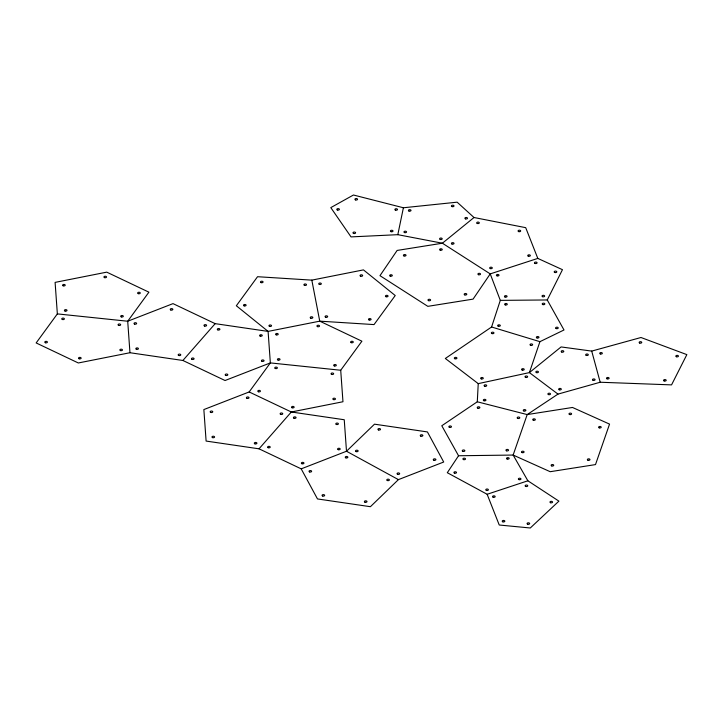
<?xml version="1.0" encoding="UTF-8"?>
<svg xmlns="http://www.w3.org/2000/svg" width="723" height="723" viewBox="0 0 723 723"><rect width="100%" height="100%" fill="white"/><g stroke="black" fill="none" stroke-linecap="round" stroke-linejoin="round"><path stroke-width="1.08" d="M477.288 401.789L527.194 414.577L572.499 407.465L609.552 424.112L595.499 464.591L550.194 471.703L513.14 455.056L458.545 455.752L441.789 425.748L477.288 401.789L478.237 383.633L445.323 358.472L491.586 327.004L500.298 300.37L490.23 273.89L442.386 243.217L397.822 234.677L351.026 236.9L330.8 207.618L353.457 195.011L403.398 207.763L457.144 202.178L474.008 217.515L525.702 227.664L537.804 258.409L562.467 269.688L547.248 299.964L564.003 329.977L539.927 341.672L491.586 327.004M397.822 234.677L403.398 207.763M539.927 341.672L529.399 372.607L478.237 383.633M458.545 455.752L447.302 472.715L487.139 494.279L499.241 525.015L530.284 527.989L558.906 501.138L527.88 480.795L513.14 455.056L527.194 414.577L557.984 394.107L600.198 382.241L671.55 384.889L686.85 354.622L640.985 337.505L591.712 351.098L561.093 346.932L529.399 372.607L557.984 394.107M57.352 313.89L36.15 342.946L78.319 362.973L129.959 352.725L182.892 360.479L225.052 380.515L270.348 362.91L340.714 370.248L361.907 341.193L319.747 321.157L268.097 331.405L215.174 323.651L173.005 303.624L127.709 321.229L57.352 313.89L55.102 282.386L106.742 272.146L148.911 292.173L127.709 321.229L129.959 352.725M301.202 468.856L346.498 451.242L374.496 424.175L427.42 431.929L443.705 462.024L398.409 479.629L370.411 506.696L317.487 498.942L301.202 468.856L259.033 448.82L206.109 441.066L203.859 409.57L249.155 391.956L270.348 362.91L268.097 331.405L236.34 305.766L257.542 276.71L311.821 280.135L363.461 269.887L395.228 295.535L374.026 324.591L319.747 321.157L311.821 280.135M182.892 360.479L215.174 323.651M259.033 448.82L291.324 411.993L342.964 401.744L340.714 370.248M474.008 217.515L442.386 243.217L397.126 250.438L379.973 275.671L427.817 306.344L473.077 299.123L490.23 273.89L537.804 258.409M487.139 494.279L527.88 480.795M500.298 300.37L547.248 299.964M249.155 391.956L291.324 411.993L344.247 419.747L346.498 451.242L398.409 479.629M591.712 351.098L600.198 382.241M336.331 424.437A1.31 0.759 0 0 0 338.391 423.895A1.31 0.759 0 0 0 336.547 423.136A1.31 0.759 0 0 0 336.331 424.437M293.99 418.237A1.31 0.759 0 0 0 296.05 417.695A1.31 0.759 0 0 0 294.207 416.927A1.31 0.759 0 0 0 293.99 418.237M268.161 447.7A1.31 0.759 0 0 0 270.221 447.157A1.31 0.759 0 0 0 268.378 446.398A1.31 0.759 0 0 0 268.161 447.7M301.898 463.723A1.31 0.759 0 0 0 303.958 463.181A1.31 0.759 0 0 0 302.115 462.422A1.31 0.759 0 0 0 301.898 463.723M338.237 449.679A1.31 0.759 0 0 0 340.199 449.019A1.31 0.759 0 0 0 338.237 448.368A1.31 0.759 0 0 0 338.237 449.679M351.197 342.648A1.31 0.759 0 0 0 353.267 342.106A1.31 0.759 0 0 0 351.414 341.337A1.31 0.759 0 0 0 351.197 342.648M317.469 326.624A1.31 0.759 0 0 0 319.53 326.082A1.31 0.759 0 0 0 317.686 325.314A1.31 0.759 0 0 0 317.469 326.624M276.258 334.857A1.31 0.759 0 0 0 278.219 334.198A1.31 0.759 0 0 0 276.258 333.547A1.31 0.759 0 0 0 276.258 334.857M278.057 360.054A1.31 0.759 0 0 0 280.027 359.403A1.31 0.759 0 0 0 278.057 358.744A1.31 0.759 0 0 0 278.057 360.054M334.342 365.928A1.31 0.759 0 0 0 336.312 365.269A1.31 0.759 0 0 0 334.342 364.618A1.31 0.759 0 0 0 334.342 365.928M247.049 398.364A1.31 0.759 0 0 0 249.01 397.704A1.31 0.759 0 0 0 247.049 397.054A1.31 0.759 0 0 0 247.049 398.364M210.809 412.444A1.31 0.759 0 0 0 212.77 411.794A1.31 0.759 0 0 0 210.809 411.134A1.31 0.759 0 0 0 210.809 412.444M212.607 437.641A1.31 0.759 0 0 0 214.577 436.99A1.31 0.759 0 0 0 212.607 436.331A1.31 0.759 0 0 0 212.607 437.641M254.948 443.85A1.31 0.759 0 0 0 256.918 443.19A1.31 0.759 0 0 0 254.948 442.539A1.31 0.759 0 0 0 254.948 443.85M280.777 414.387A1.31 0.759 0 0 0 282.747 413.728A1.31 0.759 0 0 0 280.777 413.077A1.31 0.759 0 0 0 280.777 414.387M345.901 457.867A1.31 0.759 0 0 0 347.871 457.207A1.31 0.759 0 0 0 345.901 456.556A1.31 0.759 0 0 0 345.901 457.867M309.67 471.956A1.31 0.759 0 0 0 311.631 471.297A1.31 0.759 0 0 0 309.67 470.646A1.31 0.759 0 0 0 309.67 471.956M322.693 496.023A1.31 0.759 0 0 0 324.663 495.372A1.31 0.759 0 0 0 322.693 494.713A1.31 0.759 0 0 0 322.693 496.023M364.934 502.187A1.31 0.759 0 0 0 366.995 501.645A1.31 0.759 0 0 0 365.151 500.885A1.31 0.759 0 0 0 364.934 502.187M387.329 480.533A1.31 0.759 0 0 0 389.39 479.991A1.31 0.759 0 0 0 387.546 479.232A1.31 0.759 0 0 0 387.329 480.533M433.927 460.235A1.31 0.759 0 0 0 435.897 459.584A1.31 0.759 0 0 0 433.927 458.924A1.31 0.759 0 0 0 433.927 460.235M420.795 436.123A1.31 0.759 0 0 0 422.865 435.58A1.31 0.759 0 0 0 421.012 434.821A1.31 0.759 0 0 0 420.795 436.123M378.563 429.959A1.31 0.759 0 0 0 380.524 429.299A1.31 0.759 0 0 0 378.563 428.649A1.31 0.759 0 0 0 378.563 429.959M356.059 451.577A1.31 0.759 0 0 0 358.129 451.025A1.31 0.759 0 0 0 356.276 450.266A1.31 0.759 0 0 0 356.059 451.577M397.587 474.279A1.31 0.759 0 0 0 399.656 473.737A1.31 0.759 0 0 0 397.804 472.978A1.31 0.759 0 0 0 397.587 474.279M333.493 399.602A1.31 0.759 0 0 0 335.463 398.951A1.31 0.759 0 0 0 333.493 398.292A1.31 0.759 0 0 0 333.493 399.602M331.694 374.406A1.31 0.759 0 0 0 333.655 373.755A1.31 0.759 0 0 0 331.694 373.095A1.31 0.759 0 0 0 331.694 374.406M275.3 368.495A1.31 0.759 0 0 0 277.37 367.953A1.31 0.759 0 0 0 275.517 367.194A1.31 0.759 0 0 0 275.3 368.495M258.445 391.776A1.31 0.759 0 0 0 260.416 391.125A1.31 0.759 0 0 0 258.445 390.465A1.31 0.759 0 0 0 258.445 391.776M292.074 407.763A1.31 0.759 0 0 0 294.144 407.221A1.31 0.759 0 0 0 292.291 406.462A1.31 0.759 0 0 0 292.074 407.763M170.791 309.986A1.31 0.759 0 0 0 172.86 309.435A1.31 0.759 0 0 0 171.008 308.676A1.31 0.759 0 0 0 170.791 309.986M134.55 324.067A1.31 0.759 0 0 0 136.62 323.524A1.31 0.759 0 0 0 134.776 322.765A1.31 0.759 0 0 0 134.55 324.067M136.358 349.263A1.31 0.759 0 0 0 138.418 348.721A1.31 0.759 0 0 0 136.575 347.962A1.31 0.759 0 0 0 136.358 349.263M178.807 355.508A1.31 0.759 0 0 0 180.768 354.857A1.31 0.759 0 0 0 178.807 354.198A1.31 0.759 0 0 0 178.807 355.508M204.627 326.046A1.31 0.759 0 0 0 206.597 325.386A1.31 0.759 0 0 0 204.627 324.735A1.31 0.759 0 0 0 204.627 326.046M62.404 319.521A1.31 0.759 0 0 0 64.374 318.861A1.31 0.759 0 0 0 62.404 318.21A1.31 0.759 0 0 0 62.404 319.521M45.441 342.756A1.31 0.759 0 0 0 47.411 342.106A1.31 0.759 0 0 0 45.441 341.446A1.31 0.759 0 0 0 45.441 342.756M79.178 358.789A1.31 0.759 0 0 0 81.148 358.129A1.31 0.759 0 0 0 79.178 357.478A1.31 0.759 0 0 0 79.178 358.789M120.488 350.592A1.31 0.759 0 0 0 122.458 349.932A1.31 0.759 0 0 0 120.488 349.281A1.31 0.759 0 0 0 120.488 350.592M118.689 325.386A1.31 0.759 0 0 0 120.66 324.735A1.31 0.759 0 0 0 118.689 324.076A1.31 0.759 0 0 0 118.689 325.386M138.301 293.665A1.31 0.759 0 0 0 140.271 293.014A1.31 0.759 0 0 0 138.301 292.354A1.31 0.759 0 0 0 138.301 293.665M104.464 277.605A1.31 0.759 0 0 0 106.525 277.063A1.31 0.759 0 0 0 104.681 276.303A1.31 0.759 0 0 0 104.464 277.605M63.154 285.802A1.31 0.759 0 0 0 65.215 285.26A1.31 0.759 0 0 0 63.371 284.501A1.31 0.759 0 0 0 63.154 285.802M65.061 311.044A1.31 0.759 0 0 0 67.022 310.384A1.31 0.759 0 0 0 65.061 309.733A1.31 0.759 0 0 0 65.061 311.044M121.347 316.909A1.31 0.759 0 0 0 123.308 316.258A1.31 0.759 0 0 0 121.347 315.599A1.31 0.759 0 0 0 121.347 316.909M304.437 285.332A1.31 0.759 0 0 0 306.507 284.79A1.31 0.759 0 0 0 304.654 284.031A1.31 0.759 0 0 0 304.437 285.332M261.12 282.63A1.31 0.759 0 0 0 263.082 281.97A1.31 0.759 0 0 0 261.12 281.319A1.31 0.759 0 0 0 261.12 282.63M244.157 305.874A1.31 0.759 0 0 0 246.118 305.214A1.31 0.759 0 0 0 244.157 304.564A1.31 0.759 0 0 0 244.157 305.874M269.571 326.389A1.31 0.759 0 0 0 271.532 325.73A1.31 0.759 0 0 0 269.571 325.079A1.31 0.759 0 0 0 269.571 326.389M310.773 318.156A1.31 0.759 0 0 0 312.842 317.605A1.31 0.759 0 0 0 310.989 316.846A1.31 0.759 0 0 0 310.773 318.156M369.137 319.982A1.31 0.759 0 0 0 371.098 319.322A1.31 0.759 0 0 0 369.137 318.671A1.31 0.759 0 0 0 369.137 319.982M386.091 296.737A1.31 0.759 0 0 0 388.061 296.078A1.31 0.759 0 0 0 386.091 295.427A1.31 0.759 0 0 0 386.091 296.737M360.578 276.186A1.31 0.759 0 0 0 362.648 275.635A1.31 0.759 0 0 0 360.795 274.876A1.31 0.759 0 0 0 360.578 276.186M319.376 284.419A1.31 0.759 0 0 0 321.337 283.759A1.31 0.759 0 0 0 319.376 283.109A1.31 0.759 0 0 0 319.376 284.419M325.712 317.234A1.31 0.759 0 0 0 327.673 316.584A1.31 0.759 0 0 0 325.712 315.924A1.31 0.759 0 0 0 325.712 317.234M217.84 329.896A1.31 0.759 0 0 0 219.9 329.354A1.31 0.759 0 0 0 218.057 328.594A1.31 0.759 0 0 0 217.84 329.896M192.011 359.358A1.31 0.759 0 0 0 194.08 358.816A1.31 0.759 0 0 0 192.228 358.057A1.31 0.759 0 0 0 192.011 359.358M225.847 375.427A1.31 0.759 0 0 0 227.817 374.767A1.31 0.759 0 0 0 225.847 374.116A1.31 0.759 0 0 0 225.847 375.427M261.979 361.301A1.31 0.759 0 0 0 264.049 360.759A1.31 0.759 0 0 0 262.205 360A1.31 0.759 0 0 0 261.979 361.301M260.181 336.096A1.31 0.759 0 0 0 262.25 335.553A1.31 0.759 0 0 0 260.397 334.794A1.31 0.759 0 0 0 260.181 336.096M593.122 380.334A1.31 0.759 0 0 0 595.083 379.674A1.31 0.759 0 0 0 593.122 379.024A1.31 0.759 0 0 0 593.122 380.334M586.226 355.373A1.31 0.759 0 0 0 588.296 354.83A1.31 0.759 0 0 0 586.443 354.071A1.31 0.759 0 0 0 586.226 355.373M561.726 352.038A1.31 0.759 0 0 0 563.795 351.495A1.31 0.759 0 0 0 561.952 350.736A1.31 0.759 0 0 0 561.726 352.038M536.484 372.616A1.31 0.759 0 0 0 538.445 371.965A1.31 0.759 0 0 0 536.484 371.306A1.31 0.759 0 0 0 536.484 372.616M559.24 389.787A1.31 0.759 0 0 0 561.301 389.245A1.31 0.759 0 0 0 559.457 388.477A1.31 0.759 0 0 0 559.24 389.787M664.13 380.94A1.31 0.759 0 0 0 666.199 380.397A1.31 0.759 0 0 0 664.347 379.638A1.31 0.759 0 0 0 664.13 380.94M676.366 356.728A1.31 0.759 0 0 0 678.436 356.186A1.31 0.759 0 0 0 676.592 355.427A1.31 0.759 0 0 0 676.366 356.728M639.683 343.036A1.31 0.759 0 0 0 641.744 342.494A1.31 0.759 0 0 0 639.9 341.735A1.31 0.759 0 0 0 639.683 343.036M600.37 353.954A1.31 0.759 0 0 0 602.331 353.294A1.31 0.759 0 0 0 600.37 352.643A1.31 0.759 0 0 0 600.37 353.954M607.049 378.825A1.31 0.759 0 0 0 609.118 378.283A1.31 0.759 0 0 0 607.266 377.523A1.31 0.759 0 0 0 607.049 378.825M551.766 465.937A1.31 0.759 0 0 0 553.728 465.287A1.31 0.759 0 0 0 551.766 464.627A1.31 0.759 0 0 0 551.766 465.937M587.907 460.199A1.31 0.759 0 0 0 589.968 459.656A1.31 0.759 0 0 0 588.124 458.897A1.31 0.759 0 0 0 587.907 460.199M599.259 427.862A1.31 0.759 0 0 0 601.22 427.212A1.31 0.759 0 0 0 599.259 426.552A1.31 0.759 0 0 0 599.259 427.862M569.616 414.541A1.31 0.759 0 0 0 571.586 413.881A1.31 0.759 0 0 0 569.616 413.231A1.31 0.759 0 0 0 569.616 414.541M533.375 420.235A1.31 0.759 0 0 0 535.336 419.584A1.31 0.759 0 0 0 533.375 418.924A1.31 0.759 0 0 0 533.375 420.235M522.024 452.58A1.31 0.759 0 0 0 524.085 452.029A1.31 0.759 0 0 0 522.241 451.269A1.31 0.759 0 0 0 522.024 452.58M517.822 418.436A1.31 0.759 0 0 0 519.783 417.786A1.31 0.759 0 0 0 517.822 417.126A1.31 0.759 0 0 0 517.822 418.436M477.894 408.197A1.31 0.759 0 0 0 479.864 407.546A1.31 0.759 0 0 0 477.894 406.886A1.31 0.759 0 0 0 477.894 408.197M449.39 427.329A1.31 0.759 0 0 0 451.459 426.787A1.31 0.759 0 0 0 449.607 426.019A1.31 0.759 0 0 0 449.39 427.329M462.792 451.333A1.31 0.759 0 0 0 464.862 450.791A1.31 0.759 0 0 0 463.009 450.031A1.31 0.759 0 0 0 462.792 451.333M506.579 450.818A1.31 0.759 0 0 0 508.54 450.158A1.31 0.759 0 0 0 506.579 449.507A1.31 0.759 0 0 0 506.579 450.818M550.61 502.738A1.31 0.759 0 0 0 552.571 502.078A1.31 0.759 0 0 0 550.61 501.428A1.31 0.759 0 0 0 550.61 502.738M525.675 486.416A1.31 0.759 0 0 0 527.745 485.874A1.31 0.759 0 0 0 525.892 485.115A1.31 0.759 0 0 0 525.675 486.416M493.194 497.243A1.31 0.759 0 0 0 495.165 496.593A1.31 0.759 0 0 0 493.194 495.933A1.31 0.759 0 0 0 493.194 497.243M502.874 521.843A1.31 0.759 0 0 0 504.844 521.184A1.31 0.759 0 0 0 502.874 520.533A1.31 0.759 0 0 0 502.874 521.843M527.709 524.211A1.31 0.759 0 0 0 529.67 523.56A1.31 0.759 0 0 0 527.709 522.901A1.31 0.759 0 0 0 527.709 524.211M507.112 459.006A1.31 0.759 0 0 0 509.173 458.463A1.31 0.759 0 0 0 507.329 457.695A1.31 0.759 0 0 0 507.112 459.006M463.542 459.602A1.31 0.759 0 0 0 465.513 458.942A1.31 0.759 0 0 0 463.542 458.292A1.31 0.759 0 0 0 463.542 459.602M454.55 473.167A1.31 0.759 0 0 0 456.511 472.517A1.31 0.759 0 0 0 454.55 471.857A1.31 0.759 0 0 0 454.55 473.167M486.416 490.42A1.31 0.759 0 0 0 488.387 489.76A1.31 0.759 0 0 0 486.416 489.11A1.31 0.759 0 0 0 486.416 490.42M519.006 479.629A1.31 0.759 0 0 0 520.976 478.978A1.31 0.759 0 0 0 519.006 478.319A1.31 0.759 0 0 0 519.006 479.629M548.432 394.577A1.31 0.759 0 0 0 550.492 394.026A1.31 0.759 0 0 0 548.649 393.267A1.31 0.759 0 0 0 548.432 394.577M525.567 377.37A1.31 0.759 0 0 0 527.627 376.828A1.31 0.759 0 0 0 525.784 376.059A1.31 0.759 0 0 0 525.567 377.37M484.744 386.227A1.31 0.759 0 0 0 486.706 385.576A1.31 0.759 0 0 0 484.744 384.916A1.31 0.759 0 0 0 484.744 386.227M483.976 400.75A1.31 0.759 0 0 0 485.946 400.099A1.31 0.759 0 0 0 483.976 399.439A1.31 0.759 0 0 0 483.976 400.75M523.904 410.989A1.31 0.759 0 0 0 525.874 410.33A1.31 0.759 0 0 0 523.904 409.679A1.31 0.759 0 0 0 523.904 410.989M355.463 199.9A1.31 0.759 0 0 0 357.533 199.358A1.31 0.759 0 0 0 355.68 198.599A1.31 0.759 0 0 0 355.463 199.9M337.343 209.986A1.31 0.759 0 0 0 339.403 209.444A1.31 0.759 0 0 0 337.56 208.685A1.31 0.759 0 0 0 337.343 209.986M353.619 233.457A1.31 0.759 0 0 0 355.589 232.797A1.31 0.759 0 0 0 353.619 232.146A1.31 0.759 0 0 0 353.619 233.457M391.062 231.676A1.31 0.759 0 0 0 393.023 231.017A1.31 0.759 0 0 0 391.062 230.366A1.31 0.759 0 0 0 391.062 231.676M395.418 210.104A1.31 0.759 0 0 0 397.487 209.562A1.31 0.759 0 0 0 395.635 208.802A1.31 0.759 0 0 0 395.418 210.104M452.047 206.615A1.31 0.759 0 0 0 454.017 205.956A1.31 0.759 0 0 0 452.047 205.305A1.31 0.759 0 0 0 452.047 206.615M408.947 211.035A1.31 0.759 0 0 0 411.016 210.492A1.31 0.759 0 0 0 409.164 209.733A1.31 0.759 0 0 0 408.947 211.035M404.591 232.607A1.31 0.759 0 0 0 406.552 231.956A1.31 0.759 0 0 0 404.591 231.297A1.31 0.759 0 0 0 404.591 232.607M440.244 239.44A1.31 0.759 0 0 0 442.205 238.789A1.31 0.759 0 0 0 440.244 238.129A1.31 0.759 0 0 0 440.244 239.44M465.54 218.879A1.31 0.759 0 0 0 467.501 218.229A1.31 0.759 0 0 0 465.54 217.569A1.31 0.759 0 0 0 465.54 218.879M403.958 255.924A1.31 0.759 0 0 0 406.028 255.373A1.31 0.759 0 0 0 404.175 254.613A1.31 0.759 0 0 0 403.958 255.924M390.239 276.105A1.31 0.759 0 0 0 392.3 275.562A1.31 0.759 0 0 0 390.456 274.803A1.31 0.759 0 0 0 390.239 276.105M428.513 300.641A1.31 0.759 0 0 0 430.583 300.099A1.31 0.759 0 0 0 428.73 299.34A1.31 0.759 0 0 0 428.513 300.641M464.826 294.912A1.31 0.759 0 0 0 466.796 294.252A1.31 0.759 0 0 0 464.826 293.601A1.31 0.759 0 0 0 464.826 294.912M478.554 274.722A1.31 0.759 0 0 0 480.515 274.062A1.31 0.759 0 0 0 478.554 273.411A1.31 0.759 0 0 0 478.554 274.722M440.271 250.185A1.31 0.759 0 0 0 442.241 249.525A1.31 0.759 0 0 0 440.271 248.875A1.31 0.759 0 0 0 440.271 250.185M518.707 231.613A1.31 0.759 0 0 0 520.677 230.962A1.31 0.759 0 0 0 518.707 230.303A1.31 0.759 0 0 0 518.707 231.613M477.243 223.452A1.31 0.759 0 0 0 479.313 222.91A1.31 0.759 0 0 0 477.469 222.151A1.31 0.759 0 0 0 477.243 223.452M451.947 244.013A1.31 0.759 0 0 0 454.017 243.47A1.31 0.759 0 0 0 452.164 242.711A1.31 0.759 0 0 0 451.947 244.013M490.339 268.594A1.31 0.759 0 0 0 492.3 267.935A1.31 0.759 0 0 0 490.339 267.284A1.31 0.759 0 0 0 490.339 268.594M528.287 256.168A1.31 0.759 0 0 0 530.348 255.626A1.31 0.759 0 0 0 528.504 254.867A1.31 0.759 0 0 0 528.287 256.168M556.159 328.558A1.31 0.759 0 0 0 558.228 328.007A1.31 0.759 0 0 0 556.385 327.248A1.31 0.759 0 0 0 556.159 328.558M542.865 304.591A1.31 0.759 0 0 0 544.835 303.931A1.31 0.759 0 0 0 542.865 303.28A1.31 0.759 0 0 0 542.865 304.591M505.305 304.907A1.31 0.759 0 0 0 507.275 304.256A1.31 0.759 0 0 0 505.305 303.597A1.31 0.759 0 0 0 505.305 304.907M498.228 326.181A1.31 0.759 0 0 0 500.298 325.639A1.31 0.759 0 0 0 498.445 324.871A1.31 0.759 0 0 0 498.228 326.181M537.008 337.948A1.31 0.759 0 0 0 538.978 337.298A1.31 0.759 0 0 0 537.008 336.638A1.31 0.759 0 0 0 537.008 337.948M554.839 272.499A1.31 0.759 0 0 0 556.8 271.848A1.31 0.759 0 0 0 554.839 271.188A1.31 0.759 0 0 0 554.839 272.499M535.002 263.434A1.31 0.759 0 0 0 537.072 262.892A1.31 0.759 0 0 0 535.219 262.133A1.31 0.759 0 0 0 535.002 263.434M497.053 275.861A1.31 0.759 0 0 0 499.015 275.201A1.31 0.759 0 0 0 497.053 274.55A1.31 0.759 0 0 0 497.053 275.861M504.997 296.999A1.31 0.759 0 0 0 507.067 296.457A1.31 0.759 0 0 0 505.214 295.698A1.31 0.759 0 0 0 504.997 296.999M542.557 296.683A1.31 0.759 0 0 0 544.627 296.141A1.31 0.759 0 0 0 542.774 295.382A1.31 0.759 0 0 0 542.557 296.683M530.664 345.323A1.31 0.759 0 0 0 532.634 344.672A1.31 0.759 0 0 0 530.664 344.012A1.31 0.759 0 0 0 530.664 345.323M491.884 333.556A1.31 0.759 0 0 0 493.954 333.014A1.31 0.759 0 0 0 492.101 332.255A1.31 0.759 0 0 0 491.884 333.556M454.875 358.735A1.31 0.759 0 0 0 456.945 358.192A1.31 0.759 0 0 0 455.092 357.424A1.31 0.759 0 0 0 454.875 358.735M481.319 378.897A1.31 0.759 0 0 0 483.28 378.237A1.31 0.759 0 0 0 481.319 377.587A1.31 0.759 0 0 0 481.319 378.897M522.241 370.077A1.31 0.759 0 0 0 524.211 369.417A1.31 0.759 0 0 0 522.241 368.766A1.31 0.759 0 0 0 522.241 370.077"/></g></svg>
